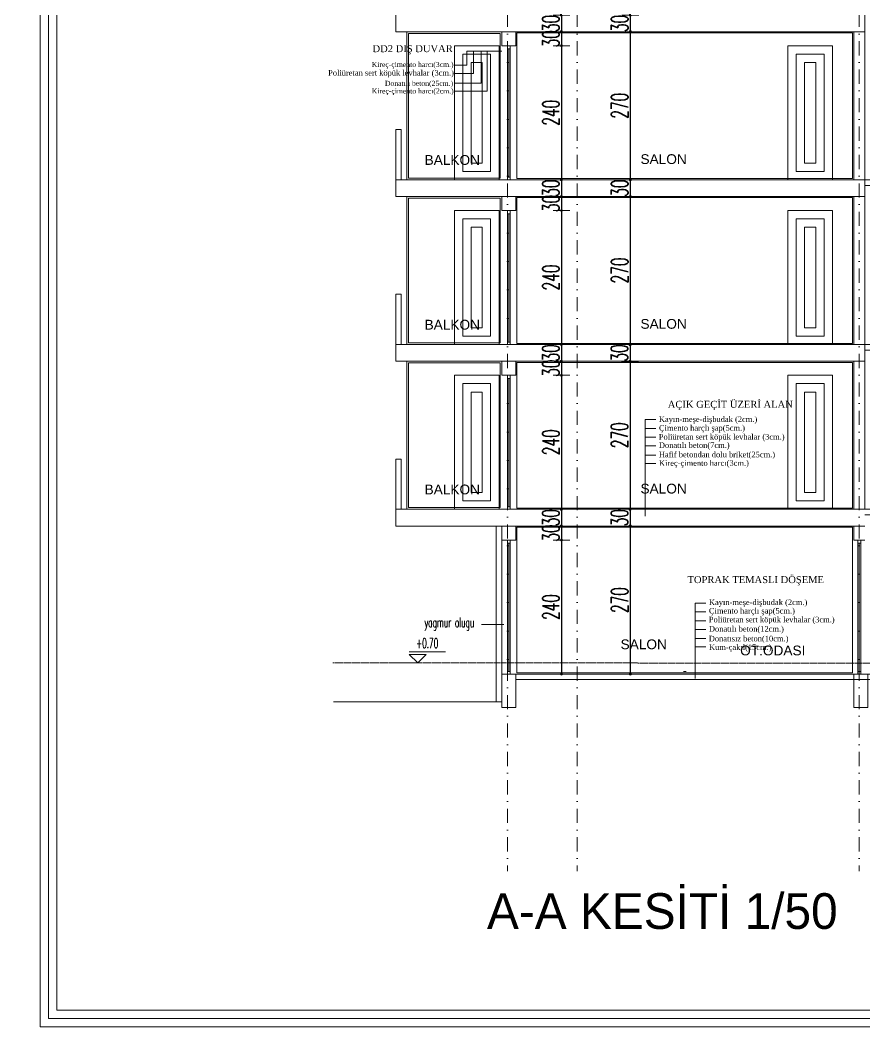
# Model space of a CAD drawing. Header units: millimetres. Extents: x -16104 to 67872, y -88009 to 12107.
# Drawn here: x 39086 to 40599, y 8729 to 10532 of the extents above; entities that cross this region are included whole.
import ezdxf

# ---------------------------------------------------------------- set-up
doc = ezdxf.new("R2010")
doc.units = ezdxf.units.MM
doc.linetypes.add('ACAD_ISO07W100', pattern=[3, 0, -3])
doc.linetypes.add('DASHDOTX2', pattern=[50.8, 25.4, -12.7, 0, -12.7])
doc.layers.get('0').update_dxf_attribs({"color": 241})
for name, color, linetype, lineweight in [('c05', 32, 'Continuous', 13), ('OLCU', 54, 'Continuous', 13), ('TARAMA', 8, 'Continuous', 15)]:
    doc.layers.add(name, color=color, linetype=linetype, lineweight=lineweight)
doc.styles.add('DIM', font='Txttw.shx', dxfattribs={"width": 0.6})
doc.styles.add('OLCU', font='simplex.shx', dxfattribs={"width": 0.6, "height": 1400})
doc.styles.add('ÖLÇÜ', font='times.ttf', dxfattribs={"height": 15})
doc.styles.add('ÖLÇÜ-50', font='comic.ttf', dxfattribs={"height": 12.5})
doc.dimstyles.new('50', dxfattribs={"dimscale": 0, "dimtxt": 30, "dimasz": 1, "dimexe": 0, "dimexo": 2, "dimgap": 4, "dimtad": 1, "dimdec": 0, "dimzin": 0, "dimdsep": 46, "dimtxsty": 'DIM', "dimblk1": 'DOT', "dimblk2": 'DOT', "dimsah": 1, "dimcen": 1.5, "dimdle": 3, "dimse1": 1, "dimse2": 1, "dimclrd": 256, "dimclre": 9, "dimclrt": 256, "dimadec": 0, "dimazin": 0, "dimtfac": 0.24, "dimtdec": 0, "dimtix": 1, "dimtmove": 2, "dimatfit": 3, "dimldrblk": 'DOT', "dimfxl": 0, "dimtolj": 1, "dimtzin": 15, "dimarcsym": 0})

# ---------------------------------------------------------------- blocks, each defined once
blk = doc.blocks.new('DOT')
for p, q in [((-2, 0), (0, 0)), ((0, 15), (0, -15)), ((2, 0), (0, 0))]:
    blk.add_line(p, q)
blk.add_circle((0, 0), 2)
blk = doc.blocks.new('*D273')
at = {"layer": 'Defpoints', "color": 0, "transparency": 16777216}
for p in [(40055.4, 10541.1), (40055.4, 10511.1), (40055.4, 10511.1)]:
    blk.add_point(p, dxfattribs=at)
at = {"layer": 'TARAMA', "lineweight": -2, "transparency": 16777216}
for p, q in [((40055.4, 10542.1), (40055.4, 10543.1)), ((40055.4, 10541.1), (40055.4, 10511.1)), ((40055.4, 10510.1), (40055.4, 10509.1))]:
    blk.add_line(p, q, dxfattribs=at)
for p, rotation in [((40055.4, 10541.1), 270), ((40055.4, 10511.1), 90)]:
    blk.add_blockref('DOT', p, dxfattribs=dict(at, rotation=rotation))
at = {"layer": 'TARAMA', "transparency": 16777216, "insert": (40036.4, 10526.1), "char_height": 30, "attachment_point": 5, "rotation": 90, "style": 'DIM'}
blk.add_mtext('\\A1;30', dxfattribs=at)
blk = doc.blocks.new('*D879')
at = {"layer": 'Defpoints', "color": 0, "transparency": 16777216}
for p in [(39973.7, 10511.1), (39973.7, 10486.1), (40055.6, 10486.1)]:
    blk.add_point(p, dxfattribs=at)
at = {"layer": 'TARAMA', "lineweight": -2, "transparency": 16777216}
for p, q in [((40055.6, 10512.1), (40055.6, 10513.1)), ((40055.6, 10511.1), (40055.6, 10486.1)), ((40055.6, 10485.1), (40055.6, 10484.1))]:
    blk.add_line(p, q, dxfattribs=at)
for p, rotation in [((40055.6, 10511.1), 270), ((40055.6, 10486.1), 90)]:
    blk.add_blockref('DOT', p, dxfattribs=dict(at, rotation=rotation))
at = {"layer": 'TARAMA', "transparency": 16777216, "insert": (40036.6, 10498.6), "char_height": 30, "attachment_point": 5, "rotation": 90, "style": 'DIM'}
blk.add_mtext('\\A1;30', dxfattribs=at)
blk = doc.blocks.new('*D274')
at = {"layer": 'Defpoints', "color": 0, "transparency": 16777216}
for p in [(40053.6, 10486.1), (40053.6, 10246.1), (40055.6, 10246.1)]:
    blk.add_point(p, dxfattribs=at)
at = {"layer": 'TARAMA', "lineweight": -2, "transparency": 16777216}
blk.add_line((40055.6, 10485.1), (40055.6, 10247.1), dxfattribs=at)
for p, rotation in [((40055.6, 10486.1), 90), ((40055.6, 10246.1), 270)]:
    blk.add_blockref('DOT', p, dxfattribs=dict(at, rotation=rotation))
at = {"layer": 'TARAMA', "transparency": 16777216, "insert": (40036.6, 10366.1), "char_height": 30, "attachment_point": 5, "rotation": 90, "style": 'DIM'}
blk.add_mtext('\\A1;240', dxfattribs=at)
blk = doc.blocks.new('*D277')
at = {"layer": 'Defpoints', "color": 0, "transparency": 16777216}
for p in [(40055.4, 10246.1), (40055.4, 10216.1), (40055.4, 10216.1)]:
    blk.add_point(p, dxfattribs=at)
at = {"layer": 'TARAMA', "lineweight": -2, "transparency": 16777216}
for p, q in [((40055.4, 10247.1), (40055.4, 10248.1)), ((40055.4, 10246.1), (40055.4, 10216.1)), ((40055.4, 10215.1), (40055.4, 10214.1))]:
    blk.add_line(p, q, dxfattribs=at)
for p, rotation in [((40055.4, 10246.1), 270), ((40055.4, 10216.1), 90)]:
    blk.add_blockref('DOT', p, dxfattribs=dict(at, rotation=rotation))
at = {"layer": 'TARAMA', "transparency": 16777216, "insert": (40036.4, 10231.1), "char_height": 30, "attachment_point": 5, "rotation": 90, "style": 'DIM'}
blk.add_mtext('\\A1;30', dxfattribs=at)
blk = doc.blocks.new('*D278')
at = {"layer": 'Defpoints', "color": 0, "transparency": 16777216}
for p in [(39973.7, 10216.1), (39973.7, 10191.1), (40055.6, 10191.1)]:
    blk.add_point(p, dxfattribs=at)
at = {"layer": 'TARAMA', "lineweight": -2, "transparency": 16777216}
for p, q in [((40055.6, 10217.1), (40055.6, 10218.1)), ((40055.6, 10216.1), (40055.6, 10191.1)), ((40055.6, 10190.1), (40055.6, 10189.1))]:
    blk.add_line(p, q, dxfattribs=at)
for p, rotation in [((40055.6, 10216.1), 270), ((40055.6, 10191.1), 90)]:
    blk.add_blockref('DOT', p, dxfattribs=dict(at, rotation=rotation))
at = {"layer": 'TARAMA', "transparency": 16777216, "insert": (40036.6, 10203.6), "char_height": 30, "attachment_point": 5, "rotation": 90, "style": 'DIM'}
blk.add_mtext('\\A1;30', dxfattribs=at)
blk = doc.blocks.new('*D279')
at = {"layer": 'Defpoints', "color": 0, "transparency": 16777216}
for p in [(40053.6, 10191.1), (40053.6, 9951.1), (40055.6, 9951.1)]:
    blk.add_point(p, dxfattribs=at)
at = {"layer": 'TARAMA', "lineweight": -2, "transparency": 16777216}
blk.add_line((40055.6, 10190.1), (40055.6, 9952.1), dxfattribs=at)
for p, rotation in [((40055.6, 10191.1), 90), ((40055.6, 9951.1), 270)]:
    blk.add_blockref('DOT', p, dxfattribs=dict(at, rotation=rotation))
at = {"layer": 'TARAMA', "transparency": 16777216, "insert": (40036.6, 10071.1), "char_height": 30, "attachment_point": 5, "rotation": 90, "style": 'DIM'}
blk.add_mtext('\\A1;240', dxfattribs=at)
blk = doc.blocks.new('*D280')
at = {"layer": 'Defpoints', "color": 0, "transparency": 16777216}
for p in [(40055.4, 9951.1), (40055.4, 9921.1), (40055.4, 9921.1)]:
    blk.add_point(p, dxfattribs=at)
at = {"layer": 'TARAMA', "lineweight": -2, "transparency": 16777216}
for p, q in [((40055.4, 9952.1), (40055.4, 9953.1)), ((40055.4, 9951.1), (40055.4, 9921.1)), ((40055.4, 9920.1), (40055.4, 9919.1))]:
    blk.add_line(p, q, dxfattribs=at)
for p, rotation in [((40055.4, 9951.1), 270), ((40055.4, 9921.1), 90)]:
    blk.add_blockref('DOT', p, dxfattribs=dict(at, rotation=rotation))
at = {"layer": 'TARAMA', "transparency": 16777216, "insert": (40036.4, 9936.1), "char_height": 30, "attachment_point": 5, "rotation": 90, "style": 'DIM'}
blk.add_mtext('\\A1;30', dxfattribs=at)
blk = doc.blocks.new('*D281')
at = {"layer": 'Defpoints', "color": 0, "transparency": 16777216}
for p in [(39973.7, 9921.1), (39973.7, 9896.1), (40055.6, 9896.1)]:
    blk.add_point(p, dxfattribs=at)
at = {"layer": 'TARAMA', "lineweight": -2, "transparency": 16777216}
for p, q in [((40055.6, 9922.1), (40055.6, 9923.1)), ((40055.6, 9921.1), (40055.6, 9896.1)), ((40055.6, 9895.1), (40055.6, 9894.1))]:
    blk.add_line(p, q, dxfattribs=at)
for p, rotation in [((40055.6, 9921.1), 270), ((40055.6, 9896.1), 90)]:
    blk.add_blockref('DOT', p, dxfattribs=dict(at, rotation=rotation))
at = {"layer": 'TARAMA', "transparency": 16777216, "insert": (40036.6, 9908.6), "char_height": 30, "attachment_point": 5, "rotation": 90, "style": 'DIM'}
blk.add_mtext('\\A1;30', dxfattribs=at)
blk = doc.blocks.new('*D282')
at = {"layer": 'Defpoints', "color": 0, "transparency": 16777216}
for p in [(40053.6, 9896.1), (40053.6, 9656.1), (40055.6, 9656.1)]:
    blk.add_point(p, dxfattribs=at)
at = {"layer": 'TARAMA', "lineweight": -2, "transparency": 16777216}
blk.add_line((40055.6, 9895.1), (40055.6, 9657.1), dxfattribs=at)
for p, rotation in [((40055.6, 9896.1), 90), ((40055.6, 9656.1), 270)]:
    blk.add_blockref('DOT', p, dxfattribs=dict(at, rotation=rotation))
at = {"layer": 'TARAMA', "transparency": 16777216, "insert": (40036.6, 9776.1), "char_height": 30, "attachment_point": 5, "rotation": 90, "style": 'DIM'}
blk.add_mtext('\\A1;240', dxfattribs=at)
blk = doc.blocks.new('*D283')
at = {"layer": 'Defpoints', "color": 0, "transparency": 16777216}
for p in [(40055.4, 9656.1), (40055.4, 9626.1), (40055.4, 9626.1)]:
    blk.add_point(p, dxfattribs=at)
at = {"layer": 'TARAMA', "lineweight": -2, "transparency": 16777216}
for p, q in [((40055.4, 9657.1), (40055.4, 9658.1)), ((40055.4, 9656.1), (40055.4, 9626.1)), ((40055.4, 9625.1), (40055.4, 9624.1))]:
    blk.add_line(p, q, dxfattribs=at)
for p, rotation in [((40055.4, 9656.1), 270), ((40055.4, 9626.1), 90)]:
    blk.add_blockref('DOT', p, dxfattribs=dict(at, rotation=rotation))
at = {"layer": 'TARAMA', "transparency": 16777216, "insert": (40036.4, 9641.1), "char_height": 30, "attachment_point": 5, "rotation": 90, "style": 'DIM'}
blk.add_mtext('\\A1;30', dxfattribs=at)
blk = doc.blocks.new('*D284')
at = {"layer": 'Defpoints', "color": 0, "transparency": 16777216}
for p in [(39973.7, 9626.1), (39973.7, 9601.1), (40055.6, 9601.1)]:
    blk.add_point(p, dxfattribs=at)
at = {"layer": 'TARAMA', "lineweight": -2, "transparency": 16777216}
for p, q in [((40055.6, 9627.1), (40055.6, 9628.1)), ((40055.6, 9626.1), (40055.6, 9601.1)), ((40055.6, 9600.1), (40055.6, 9599.1))]:
    blk.add_line(p, q, dxfattribs=at)
for p, rotation in [((40055.6, 9626.1), 270), ((40055.6, 9601.1), 90)]:
    blk.add_blockref('DOT', p, dxfattribs=dict(at, rotation=rotation))
at = {"layer": 'TARAMA', "transparency": 16777216, "insert": (40036.6, 9613.6), "char_height": 30, "attachment_point": 5, "rotation": 90, "style": 'DIM'}
blk.add_mtext('\\A1;30', dxfattribs=at)
blk = doc.blocks.new('*D285')
at = {"layer": 'Defpoints', "color": 0, "transparency": 16777216}
for p in [(40053.6, 9601.1), (40053.6, 9361.1), (40055.6, 9361.1)]:
    blk.add_point(p, dxfattribs=at)
at = {"layer": 'TARAMA', "lineweight": -2, "transparency": 16777216}
blk.add_line((40055.6, 9600.1), (40055.6, 9362.1), dxfattribs=at)
for p, rotation in [((40055.6, 9601.1), 90), ((40055.6, 9361.1), 270)]:
    blk.add_blockref('DOT', p, dxfattribs=dict(at, rotation=rotation))
at = {"layer": 'TARAMA', "transparency": 16777216, "insert": (40036.6, 9481.1), "char_height": 30, "attachment_point": 5, "rotation": 90, "style": 'DIM'}
blk.add_mtext('\\A1;240', dxfattribs=at)
blk = doc.blocks.new('*D302')
at = {"layer": 'Defpoints', "color": 0, "transparency": 16777216}
for p in [(40178.7, 10541.1), (40178.7, 10511.1), (40178.7, 10511.1)]:
    blk.add_point(p, dxfattribs=at)
at = {"layer": 'TARAMA', "lineweight": -2, "transparency": 16777216}
for p, q in [((40178.7, 10542.1), (40178.7, 10543.1)), ((40178.7, 10541.1), (40178.7, 10511.1)), ((40178.7, 10510.1), (40178.7, 10509.1))]:
    blk.add_line(p, q, dxfattribs=at)
for p, rotation in [((40178.7, 10541.1), 270), ((40178.7, 10511.1), 90)]:
    blk.add_blockref('DOT', p, dxfattribs=dict(at, rotation=rotation))
at = {"layer": 'TARAMA', "transparency": 16777216, "insert": (40159.7, 10526.1), "char_height": 30, "attachment_point": 5, "rotation": 90, "style": 'DIM'}
blk.add_mtext('\\A1;30', dxfattribs=at)
blk = doc.blocks.new('*D303')
at = {"layer": 'Defpoints', "color": 0, "transparency": 16777216}
for p in [(40178.7, 10511.1), (40178.7, 10246.1), (40178.7, 10246.1)]:
    blk.add_point(p, dxfattribs=at)
at = {"layer": 'TARAMA', "lineweight": -2, "transparency": 16777216}
blk.add_line((40178.7, 10510.1), (40178.7, 10247.1), dxfattribs=at)
for p, rotation in [((40178.7, 10511.1), 90), ((40178.7, 10246.1), 270)]:
    blk.add_blockref('DOT', p, dxfattribs=dict(at, rotation=rotation))
at = {"layer": 'TARAMA', "transparency": 16777216, "insert": (40159.7, 10378.6), "char_height": 30, "attachment_point": 5, "rotation": 90, "style": 'DIM'}
blk.add_mtext('\\A1;270', dxfattribs=at)
blk = doc.blocks.new('*D304')
at = {"layer": 'Defpoints', "color": 0, "transparency": 16777216}
for p in [(40178.7, 10246.1), (40178.7, 10216.1), (40178.7, 10216.1)]:
    blk.add_point(p, dxfattribs=at)
at = {"layer": 'TARAMA', "lineweight": -2, "transparency": 16777216}
for p, q in [((40178.7, 10247.1), (40178.7, 10248.1)), ((40178.7, 10246.1), (40178.7, 10216.1)), ((40178.7, 10215.1), (40178.7, 10214.1))]:
    blk.add_line(p, q, dxfattribs=at)
for p, rotation in [((40178.7, 10246.1), 270), ((40178.7, 10216.1), 90)]:
    blk.add_blockref('DOT', p, dxfattribs=dict(at, rotation=rotation))
at = {"layer": 'TARAMA', "transparency": 16777216, "insert": (40159.7, 10231.1), "char_height": 30, "attachment_point": 5, "rotation": 90, "style": 'DIM'}
blk.add_mtext('\\A1;30', dxfattribs=at)
blk = doc.blocks.new('*D305')
at = {"layer": 'Defpoints', "color": 0, "transparency": 16777216}
for p in [(40178.7, 10216.1), (40178.7, 9951.1), (40178.7, 9951.1)]:
    blk.add_point(p, dxfattribs=at)
at = {"layer": 'TARAMA', "lineweight": -2, "transparency": 16777216}
blk.add_line((40178.7, 10215.1), (40178.7, 9952.1), dxfattribs=at)
for p, rotation in [((40178.7, 10216.1), 90), ((40178.7, 9951.1), 270)]:
    blk.add_blockref('DOT', p, dxfattribs=dict(at, rotation=rotation))
at = {"layer": 'TARAMA', "transparency": 16777216, "insert": (40159.7, 10083.6), "char_height": 30, "attachment_point": 5, "rotation": 90, "style": 'DIM'}
blk.add_mtext('\\A1;270', dxfattribs=at)
blk = doc.blocks.new('*D306')
at = {"layer": 'Defpoints', "color": 0, "transparency": 16777216}
for p in [(40178.2, 9951), (40178.2, 9921), (40178.2, 9921)]:
    blk.add_point(p, dxfattribs=at)
at = {"layer": 'TARAMA', "lineweight": -2, "transparency": 16777216}
for p, q in [((40178.2, 9952), (40178.2, 9953)), ((40178.2, 9951), (40178.2, 9921)), ((40178.2, 9920), (40178.2, 9919))]:
    blk.add_line(p, q, dxfattribs=at)
for p, rotation in [((40178.2, 9951), 270), ((40178.2, 9921), 90)]:
    blk.add_blockref('DOT', p, dxfattribs=dict(at, rotation=rotation))
at = {"layer": 'TARAMA', "transparency": 16777216, "insert": (40159.2, 9936), "char_height": 30, "attachment_point": 5, "rotation": 90, "style": 'DIM'}
blk.add_mtext('\\A1;30', dxfattribs=at)
blk = doc.blocks.new('*D307')
at = {"layer": 'Defpoints', "color": 0, "transparency": 16777216}
for p in [(40178.7, 9921.1), (40178.3, 9656.1), (40178.3, 9656.1)]:
    blk.add_point(p, dxfattribs=at)
at = {"layer": 'TARAMA', "lineweight": -2, "transparency": 16777216}
blk.add_line((40178.3, 9920.1), (40178.3, 9657.1), dxfattribs=at)
for p, rotation in [((40178.3, 9921.1), 90), ((40178.3, 9656.1), 270)]:
    blk.add_blockref('DOT', p, dxfattribs=dict(at, rotation=rotation))
at = {"layer": 'TARAMA', "transparency": 16777216, "insert": (40159.3, 9788.6), "char_height": 30, "attachment_point": 5, "rotation": 90, "style": 'DIM'}
blk.add_mtext('\\A1;270', dxfattribs=at)
blk = doc.blocks.new('*D308')
at = {"layer": 'Defpoints', "color": 0, "transparency": 16777216}
for p in [(40178.3, 9656.1), (40178.3, 9626.1), (40178.3, 9626.1)]:
    blk.add_point(p, dxfattribs=at)
at = {"layer": 'TARAMA', "lineweight": -2, "transparency": 16777216}
for p, q in [((40178.3, 9657.1), (40178.3, 9658.1)), ((40178.3, 9656.1), (40178.3, 9626.1)), ((40178.3, 9625.1), (40178.3, 9624.1))]:
    blk.add_line(p, q, dxfattribs=at)
for p, rotation in [((40178.3, 9656.1), 270), ((40178.3, 9626.1), 90)]:
    blk.add_blockref('DOT', p, dxfattribs=dict(at, rotation=rotation))
at = {"layer": 'TARAMA', "transparency": 16777216, "insert": (40159.3, 9641.1), "char_height": 30, "attachment_point": 5, "rotation": 90, "style": 'DIM'}
blk.add_mtext('\\A1;30', dxfattribs=at)
blk = doc.blocks.new('*D309')
at = {"layer": 'Defpoints', "color": 0, "transparency": 16777216}
for p in [(40178.3, 9626.1), (40178.3, 9361.1), (40178.7, 9361.1)]:
    blk.add_point(p, dxfattribs=at)
at = {"layer": 'TARAMA', "lineweight": -2, "transparency": 16777216}
blk.add_line((40178.7, 9625.1), (40178.7, 9362.1), dxfattribs=at)
for p, rotation in [((40178.7, 9626.1), 90), ((40178.7, 9361.1), 270)]:
    blk.add_blockref('DOT', p, dxfattribs=dict(at, rotation=rotation))
at = {"layer": 'TARAMA', "transparency": 16777216, "insert": (40159.7, 9493.6), "char_height": 30, "attachment_point": 5, "rotation": 90, "style": 'DIM'}
blk.add_mtext('\\A1;270', dxfattribs=at)
blk = doc.blocks.new('*D960')
at = {"layer": 'Defpoints', "color": 0, "transparency": 16777216}
for p in [(37745, 10515), (37745, 10490), (41348.4, 10490)]:
    blk.add_point(p, dxfattribs=at)
at = {"layer": 'OLCU', "lineweight": -2, "transparency": 16777216}
for p, q in [((37745, 10516), (37745, 10517)), ((37745, 10515), (37745, 10490)), ((37745, 10489), (37745, 10488))]:
    blk.add_line(p, q, dxfattribs=at)
for p, rotation in [((37745, 10515), 270), ((37745, 10490), 90)]:
    blk.add_blockref('DOT', p, dxfattribs=dict(at, rotation=rotation))
at = {"layer": 'OLCU', "transparency": 16777216, "insert": (37726, 10502.5), "char_height": 30, "attachment_point": 5, "rotation": 90, "style": 'DIM'}
blk.add_mtext('\\A1;25', dxfattribs=at)
blk = doc.blocks.new('*D961')
at = {"layer": 'Defpoints', "color": 0, "transparency": 16777216}
for p in [(37745, 10490), (37745, 9425.5), (41348.4, 9425.5)]:
    blk.add_point(p, dxfattribs=at)
at = {"layer": 'OLCU', "lineweight": -2, "transparency": 16777216}
blk.add_line((37745, 10489), (37745, 9426.5), dxfattribs=at)
for p, rotation in [((37745, 10490), 90), ((37745, 9425.5), 270)]:
    blk.add_blockref('DOT', p, dxfattribs=dict(at, rotation=rotation))
at = {"layer": 'OLCU', "transparency": 16777216, "insert": (37726, 9957.8), "char_height": 30, "attachment_point": 5, "rotation": 90, "style": 'DIM'}
blk.add_mtext('\\A1;1065', dxfattribs=at)

msp = doc.modelspace()

# ---------------------------------------------------------------- linework, layer by layer
at = {"layer": 'c05'}
for points in [[(42652.3, 8939.6), (42652.3, 8729.3), (39122.1, 8729.3), (39122.1, 12107.1), (42652.3, 12107.1), (42652.3, 10251)], [(42652.3, 8939.6), (42652.3, 8729.3), (39122.1, 8729.3), (39122.1, 12107.1), (42652.3, 12107.1), (42652.3, 10251)], [(42637.3, 8939.6), (42637.3, 8744.3), (39137.1, 8744.3), (39137.1, 12092.1), (42637.3, 12092.1), (42637.3, 10251)], [(42622.3, 8939.6), (42622.3, 8759.3), (39152.1, 8759.3), (39152.1, 12077.1), (42622.3, 12077.1), (42622.3, 10251)]]:
    msp.add_lwpolyline(points, dxfattribs=at)
at = {"layer": 'TARAMA', "linetype": 'DASHDOTX2'}
for p, q in [((39958.7, 11817.6), (39958.7, 9008.1)), ((40083.7, 11817.6), (40083.7, 9008.1)), ((40588.6, 11817.6), (40588.6, 9008.1))]:
    msp.add_line(p, q, dxfattribs=at)
at = {"layer": 'TARAMA'}
for p, q in [((39758.7, 10631.1), (39758.7, 10511.1)), ((40598.7, 10541.1), (40598.7, 10246.1)), ((39758.7, 10511.1), (40598.7, 10511.1)), ((39778.7, 10511.1), (39778.7, 10246.1)), ((39948.7, 10511.1), (39948.7, 10486.1)), ((39973.7, 10511.1), (39973.7, 10486.1)), ((40578.7, 10511.1), (40578.7, 10246.1)), ((39948.7, 10476.5), (39886.1, 10476.5)), ((39886.1, 10476.5), (39886.1, 10451.6)), ((39898.2, 10476.5), (39898.2, 10436.1)), ((39922.4, 10476.5), (39922.4, 10404.7)), ((39948.7, 10486.1), (39973.7, 10486.1)), ((39958.7, 10486.1), (39958.7, 10246.1)), ((39958.7, 10480.4), (39963.7, 10480.4)), ((39961.2, 10480.4), (39961.2, 10250.6)), ((39963.7, 10486.1), (39963.7, 10246.1)), ((39886.1, 10451.6), (39864, 10451.6)), ((39898.2, 10436.1), (39863.9, 10436.1)), ((39922.4, 10404.7), (39864, 10404.7)), ((39758.7, 10336.1), (39768.7, 10336.1)), ((39758.7, 10336.1), (39758.7, 10246.1)), ((39758.7, 10336.1), (39758.7, 10216.1)), ((39768.7, 10336.1), (39768.7, 10246.1)), ((39948.7, 10246.1), (39758.7, 10246.1)), ((39948.7, 10246.1), (40598.7, 10246.1)), ((39963.7, 10250.6), (39958.7, 10250.6)), ((40598.7, 10246.1), (40598.7, 9951.1)), ((40598.7, 10246.1), (40718.7, 10246.1)), ((40598.7, 10236.1), (40718.4, 10236.1)), ((39758.7, 10216.1), (40598.7, 10216.1)), ((39778.7, 10216.1), (39778.7, 9951.1)), ((39948.7, 10216.1), (39948.7, 10191.1)), ((39973.7, 10216.1), (39973.7, 10191.1)), ((40578.7, 10216.1), (40578.7, 9951.1)), ((39948.7, 10191.1), (39973.7, 10191.1)), ((39958.7, 10191.1), (39958.7, 9951.1)), ((39958.7, 10185.4), (39963.7, 10185.4)), ((39961.2, 10185.4), (39961.2, 9955.6)), ((39963.7, 10191.1), (39963.7, 9951.1)), ((39758.7, 10041.1), (39768.7, 10041.1)), ((39758.7, 10041.1), (39758.7, 9951.1)), ((39758.7, 10041.1), (39758.7, 9921.1)), ((39768.7, 10041.1), (39768.7, 9951.1)), ((39948.7, 9951.1), (39758.7, 9951.1)), ((39948.7, 9951.1), (40598.7, 9951.1)), ((39963.7, 9955.6), (39958.7, 9955.6)), ((40598.7, 9951.1), (40598.7, 9656.1)), ((40598.7, 9951.1), (40718.7, 9951.1)), ((40598.7, 9941.1), (40718.4, 9941.1)), ((39758.7, 9921.1), (40598.7, 9921.1)), ((39778.7, 9921.1), (39778.7, 9656.1)), ((39948.7, 9921.1), (39948.7, 9896.1)), ((39973.7, 9921.1), (39973.7, 9896.1)), ((40578.7, 9921.1), (40578.7, 9656.1)), ((39948.7, 9896.1), (39973.7, 9896.1)), ((39958.7, 9896.1), (39958.7, 9656.1)), ((39958.7, 9890.4), (39963.7, 9890.4)), ((39961.2, 9890.4), (39961.2, 9660.6)), ((39963.7, 9896.1), (39963.7, 9656.1)), ((40205.2, 9816.7), (40205.2, 9643.9)), ((40224.4, 9816.7), (40205.2, 9816.7)), ((40224.4, 9800.5), (40205.2, 9800.5)), ((40224.4, 9785.1), (40205.2, 9785.1)), ((40224.4, 9769.8), (40205.2, 9769.8)), ((40224.4, 9752.8), (40205.2, 9752.8)), ((39758.7, 9746.1), (39768.7, 9746.1)), ((39758.7, 9746.1), (39758.7, 9656.1)), ((39758.7, 9746.1), (39758.7, 9626.1)), ((39768.7, 9746.1), (39768.7, 9656.1)), ((40224.4, 9738), (40205.2, 9738)), ((39758.7, 9656.1), (40598.7, 9656.1)), ((39948.7, 9656.1), (40598.7, 9656.1)), ((39958.7, 9660.6), (39963.7, 9660.6)), ((40598.7, 9656.1), (40718.7, 9656.1)), ((40598.7, 9646.1), (40718.4, 9646.1)), ((39758.7, 9626.1), (40598.7, 9626.1)), ((39948.7, 9626.1), (39948.7, 9601.1)), ((39948.7, 9361.1), (39948.7, 9626.1)), ((39973.7, 9626.1), (39973.7, 9601.1)), ((40578.7, 9626.1), (40578.7, 9601.1)), ((39973.7, 9601.1), (39948.7, 9601.1)), ((39958.7, 9601.1), (39958.7, 9361.1)), ((39958.7, 9595.4), (39963.7, 9595.4)), ((39961.2, 9595.4), (39961.2, 9365.6)), ((39963.7, 9601.1), (39963.7, 9361.1)), ((40598.7, 9601.1), (40578.7, 9601.1)), ((40586.2, 9601.1), (40586.2, 9361.1)), ((40586.2, 9595.4), (40591.2, 9595.4)), ((40588.7, 9595.4), (40588.7, 9365.6)), ((40591.2, 9601.1), (40591.2, 9361.1)), ((40314, 9487.9), (40294.8, 9487.9)), ((40294.8, 9487.9), (40294.8, 9353.3)), ((40314, 9472.5), (40294.8, 9472.5)), ((40314, 9456.3), (40294.8, 9456.3)), ((40314, 9440.9), (40294.8, 9440.9)), ((40314, 9424.5), (40294.8, 9424.5)), ((40314, 9409.8), (40294.8, 9409.8)), ((39948.7, 9361.1), (40598.7, 9361.1)), ((39958.7, 9365.6), (39963.7, 9365.6)), ((39973.7, 9361.1), (40578.7, 9361.1)), ((40273.7, 9365.6), (40278.7, 9365.6)), ((40578.7, 9351.1), (40578.7, 9361.1)), ((40586.2, 9365.6), (40591.2, 9365.6)), ((40598.7, 9361.1), (40718.7, 9361.1)), ((39973.7, 9351.1), (40598.7, 9351.1)), ((40598.7, 9351.1), (40718.4, 9351.1)), ((39647.6, 9311.1), (39948.7, 9311.1))]:
    msp.add_line(p, q, dxfattribs=at)
at = {"layer": 'TARAMA', "ltscale": 0.01}
for p, q in [((39938.7, 9626.1), (39938.7, 9311.1)), ((39952.5, 9449.9), (39912.5, 9449.9)), ((39783.1, 9401.1), (39848.1, 9401.1)), ((39798.1, 9381.1), (39783.1, 9396.1)), ((39783.1, 9396.1), (39813.1, 9396.1)), ((39798.1, 9381.1), (39813.1, 9396.1)), ((39798.1, 9381.1), (39748.8, 9381.1))]:
    msp.add_line(p, q, dxfattribs=at)
at = {"layer": 'TARAMA', "linetype": 'ACAD_ISO07W100'}
for p, q in [((39647.6, 9381.1), (39948.7, 9381.1)), ((39948.7, 9381.1), (41998.7, 9379.1))]:
    msp.add_line(p, q, dxfattribs=at)
at = {"layer": 'TARAMA'}
for points in [[(39945.7, 10508.1), (39781.7, 10508.1), (39781.7, 10249.1), (39945.7, 10249.1)], [(39945.7, 10508.1), (39945.7, 10486.1), (39945.7, 10249.1)], [(39863.7, 10486.1), (39943.7, 10486.1), (39943.7, 10246.1), (39863.7, 10246.1), (39863.7, 10486.1)], [(39911.5, 10476.5), (39911.5, 10418.9), (39863.9, 10418.9)], [(40460.7, 10486.1), (40540.7, 10486.1), (40540.7, 10246.1), (40460.7, 10246.1), (40460.7, 10486.1)], [(39945.7, 10213.1), (39781.7, 10213.1), (39781.7, 9954.1), (39945.7, 9954.1)], [(39945.7, 10213.1), (39945.7, 10191.1), (39945.7, 9954.1)], [(39863.7, 10191.1), (39943.7, 10191.1), (39943.7, 9951.1), (39863.7, 9951.1), (39863.7, 10191.1)], [(40460.7, 10191.1), (40540.7, 10191.1), (40540.7, 9951.1), (40460.7, 9951.1), (40460.7, 10191.1)], [(39945.7, 9918.1), (39781.7, 9918.1), (39781.7, 9659.1), (39945.7, 9659.1)], [(39945.7, 9918.1), (39945.7, 9896.1), (39945.7, 9659.1)], [(39863.7, 9896.1), (39943.7, 9896.1), (39943.7, 9656.1), (39863.7, 9656.1), (39863.7, 9896.1)], [(40460.7, 9896.1), (40540.7, 9896.1), (40540.7, 9656.1), (40460.7, 9656.1), (40460.7, 9896.1)], [(39948.7, 9361.1), (39948.7, 9301.1), (39973.7, 9301.1), (39973.7, 9361.1), (39948.7, 9361.1)], [(40578.7, 9361.1), (40578.7, 9301.1), (40603.7, 9301.1), (40603.7, 9361.1), (40578.7, 9361.1)]]:
    msp.add_lwpolyline(points, dxfattribs=at)
for points in [[(40576.7, 10509.1), (39975.7, 10509.1), (39975.7, 10248.1), (40576.7, 10248.1)], [(39878.7, 10471.1), (39928.7, 10471.1), (39928.7, 10261.1), (39878.7, 10261.1)], [(39893.7, 10456.1), (39913.7, 10456.1), (39913.7, 10276.1), (39893.7, 10276.1)], [(40475.7, 10471.1), (40525.7, 10471.1), (40525.7, 10261.1), (40475.7, 10261.1)], [(40490.7, 10456.1), (40510.7, 10456.1), (40510.7, 10276.1), (40490.7, 10276.1)], [(40576.7, 10214.1), (39975.7, 10214.1), (39975.7, 9953.1), (40576.7, 9953.1)], [(39878.7, 10176.1), (39928.7, 10176.1), (39928.7, 9966.1), (39878.7, 9966.1)], [(40475.7, 10176.1), (40525.7, 10176.1), (40525.7, 9966.1), (40475.7, 9966.1)], [(39893.7, 10161.1), (39913.7, 10161.1), (39913.7, 9981.1), (39893.7, 9981.1)], [(40490.7, 10161.1), (40510.7, 10161.1), (40510.7, 9981.1), (40490.7, 9981.1)], [(40576.7, 9919.1), (39975.7, 9919.1), (39975.7, 9658.1), (40576.7, 9658.1)], [(39878.7, 9881.1), (39928.7, 9881.1), (39928.7, 9671.1), (39878.7, 9671.1)], [(40475.7, 9881.1), (40525.7, 9881.1), (40525.7, 9671.1), (40475.7, 9671.1)], [(39893.7, 9866.1), (39913.7, 9866.1), (39913.7, 9686.1), (39893.7, 9686.1)], [(40490.7, 9866.1), (40510.7, 9866.1), (40510.7, 9686.1), (40490.7, 9686.1)], [(40576.7, 9624.1), (39975.7, 9624.1), (39975.7, 9363.1), (40576.7, 9363.1), (40576.7, 9601.1)]]:
    msp.add_lwpolyline(points, close=True, dxfattribs=at)

# ---------------------------------------------------------------- texts
for s, height, style, p in [('DD2 DIŞ DUVAR', 12.5, 'ÖLÇÜ', (39717.2, 10474.6)), ('AÇIK GEÇİT ÜZERİ ALAN', 12.5, 'ÖLÇÜ', (40245.8, 9837.8)), ('TOPRAK TEMASLI DÖŞEME', 12.5, 'ÖLÇÜ', (40281.1, 9523.9)), ('A-A KESİTİ 1/50', 64, 'ÖLÇÜ-50', (39922.1, 8904.7))]:
    msp.add_text(s, height=height, dxfattribs=dict(at, style=style)).set_placement(p)
at = {"layer": 'TARAMA', "ltscale": 0.8, "style": 'ÖLÇÜ'}
for s, height, p in [('Kireç-çimento harcı(3cm.)', 9, (39715.8, 10448)), ('Poliüretan sert köpük levhalar (3cm.)', 10, (39637.7, 10432.6)), ('Donatılı beton(25cm.)', 9, (39739.4, 10414.3)), ('Kireç-çimento harcı(2cm.)', 9, (39715.9, 10400.6)), ('Kayın-meşe-dişbudak (2cm.)', 10, (40229.9, 9812.4)), ('Çimento harçlı şap(5cm.)', 10, (40230.1, 9796.8)), ('Poliüretan sert köpük levhalar (3cm.)', 10, (40229.7, 9780.9)), ('Donatılı beton(7cm.)', 10, (40229.9, 9765.9)), ('Hafif betondan dolu briket(25cm.)', 10, (40229.9, 9749.2)), ('Kireç-çimento harcı(3cm.)', 10, (40230, 9733.9)), ('Kayın-meşe-dişbudak (2cm.)', 10, (40319.5, 9484.6)), ('Poliüretan sert köpük levhalar (3cm.)', 10, (40319.3, 9453.7)), ('Çimento harçlı şap(5cm.)', 10, (40319.5, 9469.4)), ('Donatılı beton(12cm.)', 10, (40319.5, 9437)), ('Donatısız beton(10cm.)', 10, (40319.2, 9419.6)), ('Kum-çakıl(15cm.)', 10, (40319.6, 9404.2))]:
    msp.add_text(s, height=height, dxfattribs=at).set_placement(p)
at = {"layer": 'TARAMA', "ltscale": 0.01, "style": 'OLCU', "width": 0.55}
for s, p in [('yagmur olugu', (39810.3, 9444.9)), ('+0.70', (39795.3, 9407.6))]:
    msp.add_text(s, height=17.5, dxfattribs=at).set_placement(p)
at = {"layer": 'TARAMA', "char_height": 17.5, "width": 1076.841, "attachment_point": 9}
for s, insert in [('{\\fArial|b0|i0|c162|p34;BALKON}', (39909.6, 10272.6)), ('{\\fArial|b0|i0|c162|p34;SALON}', (40279.8, 10274.1)), ('{\\fArial|b0|i0|c162|p34;BALKON}', (39909.6, 9977.6)), ('{\\fArial|b0|i0|c162|p34;SALON}', (40279.8, 9979.1)), ('{\\fArial|b0|i0|c162|p34;BALKON}', (39909.6, 9682.6)), ('{\\fArial|b0|i0|c162|p34;SALON}', (40279.8, 9684.1)), ('{\\fArial|b0|i0|c162|p34;SALON}', (40244.2, 9405.3)), ('{\\fArial|b0|i0|c162|p34;OT.ODASI}', (40492.2, 9394.3))]:
    msp.add_mtext(s, dxfattribs=dict(at, insert=insert))

# ---------------------------------------------------------------- dimensions: what is measured, and where the dimension line sits
at = {"layer": 'OLCU'}
for base, p1, p2, picture, middle in [((37745, 10490), (37745, 10515), (41348.4, 10490), '*D960', (37726, 10502.5)), ((37745.0380415, 9425.5446397), (37745.0380415, 10490.0446397), (41348.4311242, 9425.5446397), '*D961', (37726.0380415, 9957.7946397))]:
    dim = msp.add_linear_dim(base=base, p1=p1, p2=p2, angle=90, dimstyle='50', override={"dimscale": 1}, dxfattribs=at)
    dim.commit()
    dim.dimension.update_dxf_attribs({"geometry": picture, "text_midpoint": middle})
at = {"layer": 'TARAMA'}
for base, p1, p2, picture, middle in [((40055.4, 10511.1), (40055.4, 10541.1), (40055.4, 10511.1), '*D273', (40036.4, 10526.1)), ((40178.7, 10511.1), (40178.7, 10541.1), (40178.7, 10511.1), '*D302', (40159.7, 10526.1)), ((40055.6, 10246.1), (40053.6, 10486.1), (40053.6, 10246.1), '*D274', (40036.6, 10366.1)), ((40055.4, 10216.1), (40055.4, 10246.1), (40055.4, 10216.1), '*D277', (40036.4, 10231.1)), ((40178.7, 10216.1), (40178.7, 10246.1), (40178.7, 10216.1), '*D304', (40159.7, 10231.1)), ((40055.6, 9951.1), (40053.6, 10191.1), (40053.6, 9951.1), '*D279', (40036.6, 10071.1)), ((40055.4, 9921.1), (40055.4, 9951.1), (40055.4, 9921.1), '*D280', (40036.4, 9936.1)), ((40178.2, 9921), (40178.2, 9951), (40178.2, 9921), '*D306', (40159.2, 9936)), ((40055.6, 9656.1), (40053.6, 9896.1), (40053.6, 9656.1), '*D282', (40036.6, 9776.1)), ((40055.4, 9626.1), (40055.4, 9656.1), (40055.4, 9626.1), '*D283', (40036.4, 9641.1)), ((40178.3, 9626.1), (40178.3, 9656.1), (40178.3, 9626.1), '*D308', (40159.3, 9641.1)), ((40055.6, 9361.1), (40053.6, 9601.1), (40053.6, 9361.1), '*D285', (40036.6, 9481.1))]:
    dim = msp.add_linear_dim(base=base, p1=p1, p2=p2, angle=90, dimstyle='50', override={"dimscale": 1}, dxfattribs=at)
    dim.commit()
    dim.dimension.update_dxf_attribs({"geometry": picture, "text_midpoint": middle})
for base, p1, p2, text, picture, middle in [((40055.6, 10486.1), (39973.7, 10511.1), (39973.7, 10486.1), '30', '*D879', (40036.6, 10498.6)), ((40178.7, 10246.1), (40178.7, 10511.1), (40178.7, 10246.1), '270', '*D303', (40159.7, 10378.6)), ((40055.6, 10191.1), (39973.7, 10216.1), (39973.7, 10191.1), '30', '*D278', (40036.6, 10203.6)), ((40178.7, 9951.1), (40178.7, 10216.1), (40178.7, 9951.1), '270', '*D305', (40159.7, 10083.6)), ((40055.6, 9896.1), (39973.7, 9921.1), (39973.7, 9896.1), '30', '*D281', (40036.6, 9908.6)), ((40178.3, 9656.1), (40178.7, 9921.1), (40178.3, 9656.1), '270', '*D307', (40159.3, 9788.6)), ((40055.6, 9601.1), (39973.7, 9626.1), (39973.7, 9601.1), '30', '*D284', (40036.6, 9613.6)), ((40178.7, 9361.1), (40178.3, 9626.1), (40178.3, 9361.1), '270', '*D309', (40159.7, 9493.6))]:
    dim = msp.add_linear_dim(base=base, p1=p1, p2=p2, angle=90, text=text, dimstyle='50', override={"dimscale": 1}, dxfattribs=at)
    dim.commit()
    dim.dimension.update_dxf_attribs({"geometry": picture, "text_midpoint": middle})

doc.saveas('drawing.dxf')
